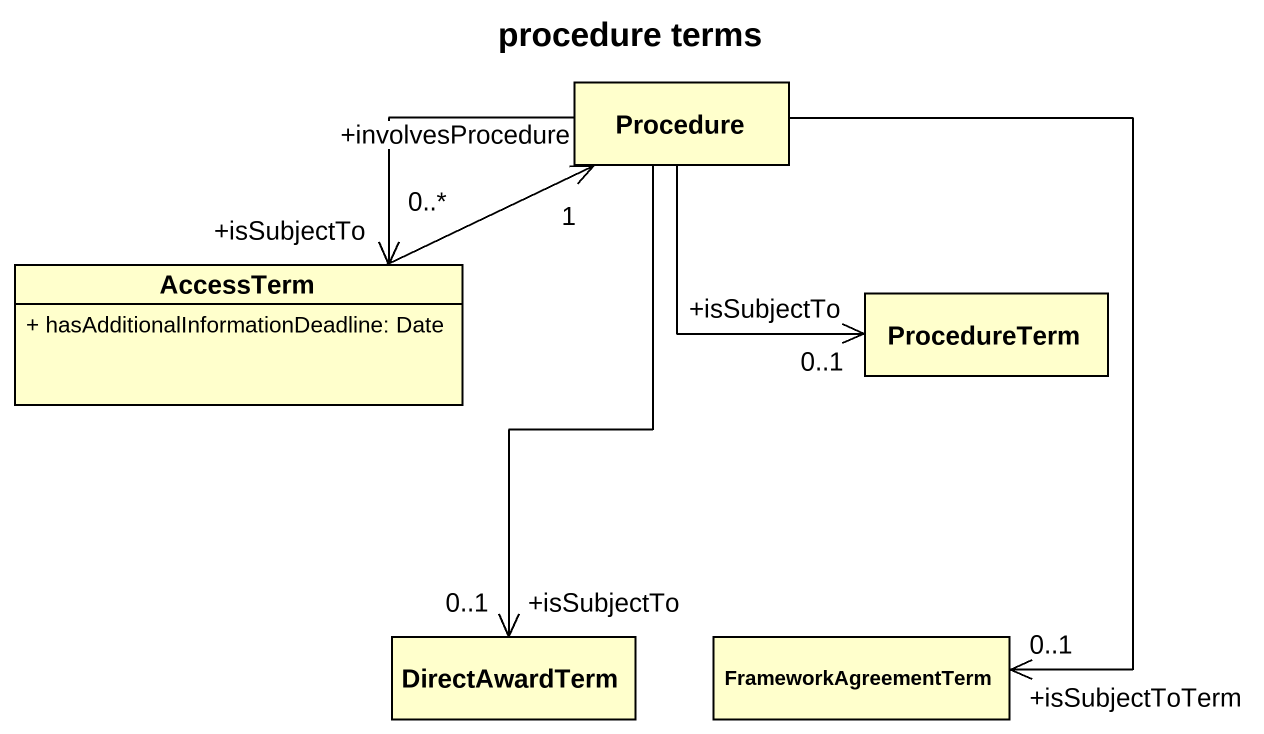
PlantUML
@startuml
title procedure terms
hide circle
hide empty members
skinparam classAttributeIconSize 0
class Procedure
class AccessTerm {
  + hasAdditionalInformationDeadline: Date
}
class ProcedureTerm
class DirectAwardTerm
class FrameworkAgreementTerm
Procedure -left-> "+isSubjectTo\n0..*" AccessTerm
Procedure --> "+isSubjectTo\n0..1" ProcedureTerm
Procedure --> "+isSubjectTo\n0..1" DirectAwardTerm
Procedure --> "+isSubjectToTerm\n0..1" FrameworkAgreementTerm
AccessTerm -right-> "+involvesProcedure\n1" Procedure
@enduml
